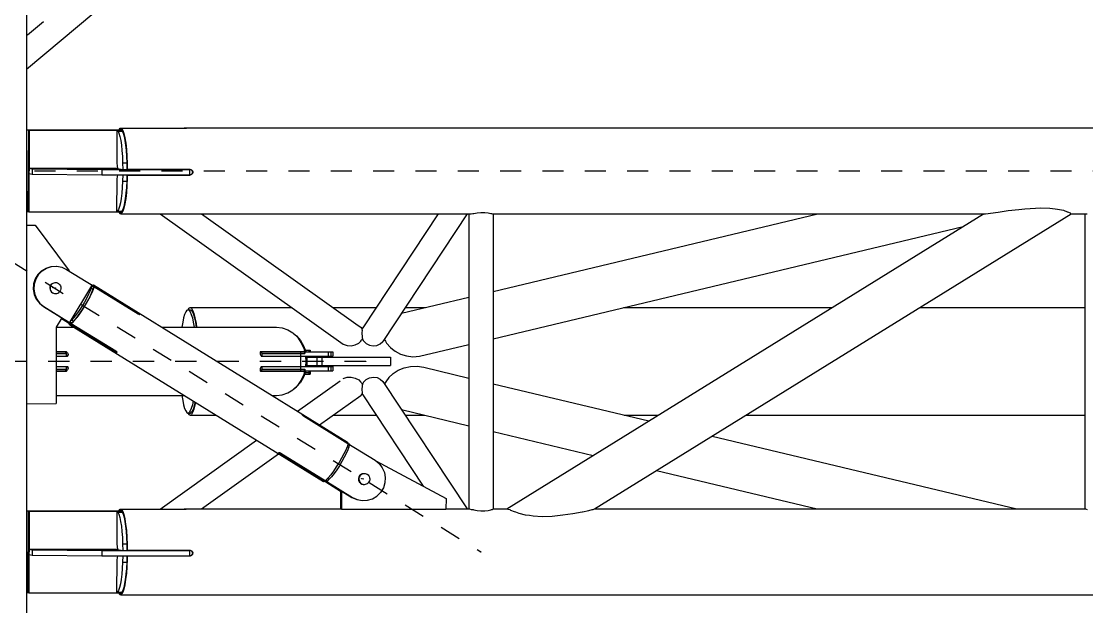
# Model space of a CAD drawing. Header units: millimetres. Extents: x 149919 to 150445, y 136651 to 136866.
# Drawn here: x 150376.85 to 150381.88, y 136741.02 to 136743.78 of the extents above; entities that cross this region are included whole.
import ezdxf

# ---------------------------------------------------------------- set-up
doc = ezdxf.new("R2010")
doc.units = ezdxf.units.MM
doc.header["$LTSCALE"] = 0.25
doc.linetypes.add('CENTER', pattern=[50.8, 31.75, -6.35, 6.35, -6.35])
doc.linetypes.add('XKITLINE00', pattern=[0])

# ---------------------------------------------------------------- blocks, each defined once
blk = doc.blocks.new('çatıı')
at = {"color": 8, "linetype": 'XKITLINE00'}
for p, q in [((23506.2, 10620.27), (23506.2, 8951.04)), ((23506.2, 9318.26), (24271.1, 9958.75)), ((23506.2, 9289.66), (23546.35, 9289.66)), ((23506.2, 9289.6), (23546.66, 9289.6)), ((23507.14, 9289.6), (23506.97, 9251.02)), ((23507.14, 9289.6), (23507.53, 9289.53)), ((23507.14, 9289.6), (23551.01, 9289.6)), ((23507.53, 9289.53), (23507.35, 9250.95)), ((23507.53, 9289.53), (23549.02, 9289.53)), ((23546.35, 9289.66), (23546.66, 9289.6)), ((23548.57, 9289.62), (23548.64, 9289.66)), ((23548.64, 9289.66), (23548.63, 9289.6)), ((23548.64, 9289.66), (23550.61, 9289.66)), ((23549.02, 9289.59), (23548.95, 9273.99)), ((23549.02, 9289.59), (23551, 9289.59)), ((23549.02, 9289.59), (23549.5, 9289.05)), ((23549.5, 9289.05), (23551.47, 9289.05)), ((23549.5, 9289.05), (23549.95, 9288.03)), ((23550.17, 9290.27), (23549.82, 9289.66)), ((23549.95, 9288.03), (23550.38, 9286.56)), ((23550.17, 9290.27), (23550.6, 9290.51)), ((23550.38, 9286.56), (23550.76, 9284.66)), ((23550.6, 9290.51), (23580.24, 9290.51)), ((23550.6, 9290.51), (23550.6, 9289.66)), ((23550.61, 9289.66), (23550.61, 9289.6)), ((23551, 9289.59), (23551.47, 9289.05)), ((23551.02, 9290.4), (23551.01, 9289.57)), ((23551.02, 9290.4), (23580.65, 9290.4)), ((23551.02, 9290.4), (23551.26, 9290.27)), ((23551.26, 9290.27), (23551.79, 9289.35)), ((23551.47, 9289.05), (23551.93, 9288.03)), ((23551.79, 9289.35), (23552.29, 9287.86)), ((23551.93, 9288.03), (23552.35, 9286.56)), ((23552.29, 9287.86), (23552.74, 9285.83)), ((23552.35, 9286.56), (23552.73, 9284.66)), ((23580.24, 9290.51), (23580.59, 9290.51)), ((23580.24, 9290.51), (23580.24, 9290.4)), ((23580.59, 9290.51), (23580.93, 9290.53)), ((23580.59, 9290.51), (23580.59, 9290.4)), ((23580.65, 9290.4), (23580.99, 9290.41)), ((23580.93, 9290.53), (23581.24, 9290.54)), ((23580.99, 9290.41), (23581.29, 9290.42)), ((23581.24, 9290.54), (23581.5, 9290.57)), ((23581.29, 9290.42), (23581.54, 9290.44)), ((23581.5, 9290.57), (23581.54, 9290.57)), ((23581.54, 9290.57), (23581.68, 9290.55)), ((23581.54, 9290.57), (24815.89, 9290.57)), ((23581.54, 9290.44), (23581.71, 9290.46)), ((23581.68, 9290.55), (23581.78, 9290.52)), ((23581.71, 9290.46), (23581.79, 9290.49)), ((23581.78, 9290.52), (23581.79, 9290.49)), ((23550.76, 9284.66), (23551.09, 9282.41)), ((23551.09, 9282.41), (23551.36, 9279.83)), ((23552.73, 9284.66), (23553.06, 9282.41)), ((23552.74, 9285.83), (23553.13, 9283.32)), ((23553.06, 9282.41), (23553.33, 9279.83)), ((23553.13, 9283.32), (23553.44, 9280.42)), ((23551.36, 9279.83), (23551.56, 9277.02)), ((23551.56, 9277.02), (23551.69, 9274.03)), ((23553.33, 9279.83), (23553.54, 9277.02)), ((23553.44, 9280.42), (23553.68, 9277.22)), ((23553.54, 9277.02), (23553.67, 9274.03)), ((23553.68, 9277.22), (23553.82, 9273.8)), ((23507.45, 9271.49), (23507.44, 9268.99)), ((23507.45, 9271.49), (23509, 9271.19)), ((23507.45, 9271.49), (23549.32, 9271.49)), ((23509, 9271.19), (23508.99, 9268.69)), ((23509, 9271.19), (23541.86, 9270.95)), ((23541.86, 9270.95), (23541.85, 9268.45)), ((23541.86, 9270.95), (23551.74, 9270.95)), ((23548.95, 9273.99), (23549.33, 9271.41)), ((23549.33, 9271.41), (23551.75, 9270.95)), ((23551.69, 9274.03), (23553.67, 9274.03)), ((23551.69, 9274.03), (23551.75, 9270.95)), ((23551.75, 9270.95), (23553.72, 9270.95)), ((23553.67, 9274.03), (23553.72, 9270.95)), ((23553.72, 9271.05), (23553.86, 9271.02)), ((23553.72, 9270.95), (23583.35, 9270.95)), ((23553.82, 9273.8), (23553.86, 9271.02)), ((23553.86, 9271.02), (23583.49, 9271.02)), ((23582.97, 9271.02), (23583.35, 9270.95)), ((23583.35, 9270.95), (23583.34, 9268.45)), ((23583.49, 9271.02), (23583.84, 9270.98)), ((23583.69, 9271), (23583.98, 9270.88)), ((23583.84, 9270.98), (23584.16, 9270.84)), ((23507.44, 9268.99), (23508.99, 9268.69)), ((23508.99, 9268.69), (23541.85, 9268.45)), ((23541.85, 9268.45), (23551.73, 9268.45)), ((23548.92, 9266.49), (23548.84, 9250.89)), ((23549.24, 9268.45), (23548.92, 9266.49)), ((23551.74, 9268.45), (23551.65, 9265.39)), ((23551.73, 9268.45), (23551.74, 9268.45)), ((23551.74, 9268.45), (23553.71, 9268.45)), ((23553.71, 9268.45), (23553.63, 9265.39)), ((23553.82, 9266.75), (23553.68, 9263.33)), ((23553.7, 9268.45), (23553.71, 9268.45)), ((23553.71, 9268.45), (23583.34, 9268.45)), ((23553.71, 9268.36), (23583.29, 9268.36)), ((23553.71, 9268.35), (23553.84, 9268.32)), ((23553.84, 9268.32), (23553.82, 9266.75)), ((23553.84, 9268.32), (23583.48, 9268.32)), ((23580.54, 9268.45), (23580.54, 9268.36)), ((23583.29, 9268.36), (23583.64, 9268.4)), ((23583.29, 9268.36), (23583.48, 9268.32)), ((23583.48, 9268.32), (23583.82, 9268.37)), ((23583.64, 9268.4), (23583.96, 9268.54)), ((23583.64, 9268.4), (23583.82, 9268.37)), ((23583.82, 9268.37), (23584.14, 9268.5)), ((23583.96, 9268.54), (23584.24, 9268.75)), ((23583.98, 9270.88), (23584.26, 9270.66)), ((23584.14, 9268.5), (23584.42, 9268.72)), ((23584.16, 9270.84), (23584.44, 9270.63)), ((23584.46, 9269.03), (23584.24, 9268.75)), ((23584.26, 9270.66), (23584.47, 9270.38)), ((23584.64, 9269), (23584.42, 9268.72)), ((23584.44, 9270.63), (23584.66, 9270.34)), ((23584.59, 9269.36), (23584.46, 9269.03)), ((23584.47, 9270.38), (23584.52, 9270.27)), ((23584.52, 9270.27), (23584.6, 9270.05)), ((23584.64, 9269.71), (23584.59, 9269.36)), ((23584.6, 9270.05), (23584.64, 9269.71)), ((23584.78, 9269.32), (23584.64, 9269)), ((23584.66, 9270.34), (23584.69, 9270.27)), ((23584.69, 9270.27), (23584.79, 9270.02)), ((23584.83, 9269.67), (23584.78, 9269.32)), ((23584.79, 9270.02), (23584.83, 9269.67)), ((23551.49, 9262.46), (23551.27, 9259.73)), ((23551.65, 9265.39), (23551.49, 9262.46)), ((23551.65, 9265.39), (23553.63, 9265.39)), ((23553.47, 9262.46), (23553.24, 9259.73)), ((23553.68, 9263.33), (23553.44, 9260.12)), ((23553.63, 9265.39), (23553.47, 9262.46)), ((23550.97, 9257.26), (23550.62, 9255.13)), ((23551.27, 9259.73), (23550.97, 9257.26)), ((23552.95, 9257.26), (23552.6, 9255.13)), ((23553.13, 9257.23), (23552.74, 9254.72)), ((23553.24, 9259.73), (23552.95, 9257.26)), ((23553.44, 9260.12), (23553.13, 9257.23)), ((23506.2, 9251.02), (23506.97, 9251.02)), ((23506.97, 9251.02), (23507.35, 9250.95)), ((23507.35, 9250.95), (23548.84, 9250.95)), ((23548.84, 9250.89), (23549.32, 9251.24)), ((23548.84, 9250.89), (23550.82, 9250.89)), ((23549.79, 9252.09), (23549.32, 9251.24)), ((23549.32, 9251.24), (23551.3, 9251.24)), ((23550.22, 9253.39), (23549.79, 9252.09)), ((23549.82, 9250.89), (23550.17, 9250.28)), ((23550.62, 9255.13), (23550.22, 9253.39)), ((23550.42, 9250.89), (23550.41, 9250.15)), ((23550.82, 9250.89), (23551.3, 9251.24)), ((23550.84, 9250.9), (23550.83, 9250.04)), ((23551.79, 9251.2), (23551.26, 9250.28)), ((23551.76, 9252.09), (23551.3, 9251.24)), ((23552.2, 9253.39), (23551.76, 9252.09)), ((23552.29, 9252.69), (23551.79, 9251.2)), ((23552.6, 9255.13), (23552.2, 9253.39)), ((23552.74, 9254.72), (23552.29, 9252.69)), ((23961.74, 9250.31), (23965.34, 9250.81)), ((23965.34, 9250.81), (23966.24, 9250.9)), ((23966.24, 9250.9), (23970.03, 9251.5)), ((23970.03, 9251.5), (23975.12, 9252.09)), ((23975.12, 9252.09), (23977.84, 9252.3)), ((23977.84, 9252.3), (23980.39, 9252.57)), ((23980.39, 9252.57), (23985.42, 9252.8)), ((23985.42, 9252.8), (23989.77, 9252.65)), ((23989.77, 9252.65), (23992.24, 9252.3)), ((23992.24, 9252.3), (23993.3, 9252.2)), ((23993.3, 9252.2), (23996.15, 9251.66)), ((23996.15, 9251.66), (23997.98, 9250.93)), ((23997.98, 9250.93), (23998, 9250.9)), ((23998, 9250.9), (23999.32, 9250.43)), ((23550.17, 9250.28), (23550.41, 9250.15)), ((23550.41, 9250.15), (23550.83, 9250.15)), ((23550.83, 9250.04), (23551.26, 9250.28)), ((23550.83, 9250.04), (23580.47, 9250.04)), ((23569.39, 9250.04), (23655.91, 9188.41)), ((23580.47, 9250.04), (23580.81, 9250.04)), ((23580.81, 9250.04), (23581.11, 9250.02)), ((23581.11, 9250.02), (23581.35, 9250.01)), ((23581.35, 9250.01), (23581.52, 9249.98)), ((23581.52, 9249.98), (23581.54, 9249.97)), ((23581.54, 9249.97), (23715.9, 9249.97)), ((23588.94, 9249.97), (23663, 9197.22)), ((23700.77, 9249.97), (23665.18, 9196.06)), ((23714.4, 9249.97), (23674.61, 9189.69)), ((23715.28, 9249.97), (23715.28, 9110.61)), ((23715.3, 9249.97), (23715.42, 9249.88)), ((23715.42, 9249.88), (23715.56, 9249.94)), ((23715.56, 9249.94), (23716.37, 9250.03)), ((23715.69, 9249.97), (23715.72, 9249.95)), ((23716.37, 9250.03), (23717.2, 9250.08)), ((23717.2, 9250.08), (23717.63, 9250.2)), ((23717.63, 9250.2), (23719.22, 9250.45)), ((23719.22, 9250.45), (23720.98, 9250.58)), ((23720.98, 9250.58), (23722.74, 9250.58)), ((23722.74, 9250.58), (23724.33, 9250.45)), ((23724.33, 9250.45), (23725.59, 9250.2)), ((23725.59, 9250.2), (23725.87, 9250.08)), ((23725.87, 9250.08), (23726.4, 9250.03)), ((23726.4, 9250.03), (23726.68, 9249.93)), ((23726.56, 9249.97), (23959.11, 9249.97)), ((23726.68, 9213.33), (23880.12, 9249.97)), ((23726.68, 9249.93), (23726.68, 9110.56)), ((23733.17, 9110.65), (23958.32, 9249.92)), ((23774.63, 9110.63), (23999.78, 9249.9)), ((23958.32, 9249.92), (23958.44, 9249.97)), ((23958.32, 9249.92), (23958.37, 9249.88)), ((23958.37, 9249.88), (23959.36, 9250.01)), ((23959.36, 9250.01), (23960.61, 9250.08)), ((23960.61, 9250.08), (23961.74, 9250.31)), ((23999.32, 9250.43), (23999.51, 9250.08)), ((23999.51, 9250.08), (23999.86, 9250.04)), ((23999.86, 9250.04), (23999.78, 9249.9)), ((23999.82, 9249.97), (24006.9, 9249.97)), ((24006.27, 9249.97), (24006.27, 9110.62)), ((24006.29, 9249.97), (24006.41, 9249.89)), ((24006.41, 9249.89), (24006.55, 9249.93)), ((24006.55, 9249.93), (24007.36, 9250.03)), ((24006.68, 9249.97), (24006.71, 9249.95)), ((23506.2, 9244.69), (23509.91, 9244.7)), ((23506.2, 9244.59), (23510.38, 9244.61)), ((23509.91, 9244.7), (23510.38, 9244.61)), ((23510.38, 9244.61), (23526.37, 9222.98)), ((23726.68, 9190.95), (23948.72, 9243.98)), ((23511.68, 9221.33), (23510.4, 9219.22)), ((23511.92, 9221.29), (23510.63, 9219.17)), ((23511.68, 9221.33), (23513.43, 9223.08)), ((23511.92, 9221.29), (23513.67, 9223.04)), ((23513.43, 9223.08), (23515.54, 9224.36)), ((23513.67, 9223.04), (23515.78, 9224.31)), ((23515.54, 9224.36), (23517.89, 9225.09)), ((23515.78, 9224.31), (23518.12, 9225.04)), ((23517.89, 9225.09), (23520.34, 9225.23)), ((23518.12, 9225.04), (23520.57, 9225.19)), ((23520.57, 9225.19), (23522.98, 9224.73)), ((23522.98, 9224.73), (23525.21, 9223.7)), ((23525.21, 9223.7), (23538.08, 9215.74)), ((23509.65, 9216.85), (23509.48, 9214.37)), ((23510.4, 9219.22), (23509.65, 9216.85)), ((23509.88, 9216.8), (23509.71, 9214.33)), ((23510.63, 9219.17), (23509.88, 9216.8)), ((23517.47, 9215.8), (23517.34, 9215.31)), ((23517.59, 9215.78), (23517.46, 9215.29)), ((23517.69, 9216.26), (23517.47, 9215.8)), ((23517.81, 9216.24), (23517.59, 9215.78)), ((23517.99, 9216.67), (23517.69, 9216.26)), ((23517.69, 9216.26), (23517.81, 9216.24)), ((23518.12, 9216.65), (23517.81, 9216.24)), ((23517.99, 9216.67), (23518.37, 9217.01)), ((23518.12, 9216.65), (23518.49, 9216.99)), ((23518.37, 9217.01), (23518.8, 9217.27)), ((23518.49, 9216.99), (23518.93, 9217.24)), ((23518.8, 9217.27), (23519.28, 9217.44)), ((23518.93, 9217.24), (23519.4, 9217.41)), ((23519.28, 9217.44), (23519.78, 9217.51)), ((23519.4, 9217.41), (23519.9, 9217.48)), ((23519.78, 9217.51), (23520.28, 9217.48)), ((23519.9, 9217.48), (23520.41, 9217.46)), ((23520.28, 9217.48), (23520.41, 9217.46)), ((23520.41, 9217.46), (23520.89, 9217.33)), ((23520.89, 9217.33), (23521.35, 9217.11)), ((23521.35, 9217.11), (23521.75, 9216.8)), ((23521.75, 9216.8), (23522.08, 9216.42)), ((23522.08, 9216.42), (23522.33, 9215.98)), ((23522.33, 9215.98), (23522.5, 9215.5)), ((23537.05, 9215.93), (23526.78, 9199.01)), ((23536.73, 9216.58), (23536.82, 9216.58)), ((23536.82, 9216.58), (23536.95, 9216.52)), ((23537.05, 9215.93), (23536.84, 9214.98)), ((23536.95, 9216.52), (23537.79, 9216)), ((23536.95, 9216.52), (23537.01, 9216.4)), ((23537.05, 9215.93), (23537.89, 9215.41)), ((23537.46, 9216.28), (23537.43, 9216.22)), ((23537.46, 9216.28), (23537.87, 9216.4)), ((23537.79, 9216), (23537.85, 9215.88)), ((23537.87, 9216.4), (23538.05, 9216.16)), ((23537.87, 9216.4), (23657.87, 9142.17)), ((23538.05, 9216.16), (23537.87, 9215.87)), ((23538.08, 9215.74), (23537.88, 9215.42)), ((23538.08, 9215.71), (23537.89, 9215.41)), ((23538.05, 9216.16), (23559.08, 9203.16)), ((23538.08, 9215.71), (23538.05, 9215.33)), ((23538.06, 9215.71), (23538.07, 9215.7)), ((23538.08, 9215.71), (23559.1, 9202.71)), ((23509.48, 9214.37), (23509.9, 9211.93)), ((23509.71, 9214.33), (23510.14, 9211.88)), ((23509.9, 9211.93), (23510.89, 9209.66)), ((23510.14, 9211.88), (23511.12, 9209.62)), ((23517.34, 9215.31), (23517.31, 9214.8)), ((23517.31, 9214.8), (23517.38, 9214.3)), ((23517.38, 9214.3), (23517.54, 9213.82)), ((23517.46, 9215.29), (23517.43, 9214.78)), ((23517.43, 9214.78), (23517.5, 9214.27)), ((23517.5, 9214.27), (23517.66, 9213.79)), ((23517.54, 9213.82), (23517.79, 9213.38)), ((23517.66, 9213.79), (23517.92, 9213.35)), ((23517.79, 9213.38), (23518.13, 9213)), ((23517.92, 9213.35), (23518.25, 9212.97)), ((23518.13, 9213), (23518.53, 9212.69)), ((23518.25, 9212.97), (23518.65, 9212.67)), ((23518.53, 9212.69), (23518.65, 9212.67)), ((23518.53, 9212.69), (23518.98, 9212.47)), ((23518.65, 9212.67), (23519.1, 9212.45)), ((23518.98, 9212.47), (23519.47, 9212.34)), ((23519.1, 9212.45), (23519.59, 9212.32)), ((23519.47, 9212.34), (23519.59, 9212.32)), ((23519.59, 9212.32), (23520.09, 9212.29)), ((23520.09, 9212.29), (23520.59, 9212.36)), ((23520.59, 9212.36), (23521.07, 9212.53)), ((23521.07, 9212.53), (23521.5, 9212.79)), ((23521.5, 9212.79), (23521.88, 9213.13)), ((23522.19, 9213.53), (23521.88, 9213.13)), ((23522.41, 9213.99), (23522.19, 9213.53)), ((23522.53, 9214.49), (23522.41, 9213.99)), ((23522.5, 9215.5), (23522.56, 9215)), ((23522.56, 9215), (23522.53, 9214.49)), ((23535.64, 9212.06), (23534.7, 9210.23)), ((23536.2, 9210.82), (23535.12, 9208.82)), ((23536.48, 9211.54), (23535.54, 9209.71)), ((23536.36, 9213.67), (23535.64, 9212.06)), ((23537.07, 9212.63), (23536.2, 9210.82)), ((23536.84, 9214.98), (23536.36, 9213.67)), ((23537.2, 9213.15), (23536.48, 9211.54)), ((23536.84, 9214.98), (23537.68, 9214.46)), ((23537.7, 9214.16), (23537.07, 9212.63)), ((23537.68, 9214.46), (23537.2, 9213.15)), ((23537.89, 9215.41), (23537.68, 9214.46)), ((23538.05, 9215.33), (23537.7, 9214.16)), ((23683.39, 9202.99), (23715.28, 9210.61)), ((23510.89, 9209.66), (23512.39, 9207.7)), ((23511.12, 9209.62), (23512.62, 9207.66)), ((23512.39, 9207.7), (23512.62, 9207.66)), ((23512.39, 9207.7), (23514.3, 9206.16)), ((23512.62, 9207.66), (23514.54, 9206.12)), ((23514.3, 9206.16), (23514.54, 9206.12)), ((23514.3, 9206.16), (23548.2, 9185.2)), ((23514.54, 9206.12), (23527.41, 9198.16)), ((23532.38, 9206.27), (23531.12, 9204.33)), ((23533.22, 9205.74), (23531.96, 9203.81)), ((23533.6, 9208.26), (23532.38, 9206.27)), ((23533.9, 9206.73), (23532.6, 9204.66)), ((23534.44, 9207.74), (23533.22, 9205.74)), ((23534.7, 9210.23), (23533.6, 9208.26)), ((23535.12, 9208.82), (23533.9, 9206.73)), ((23535.54, 9209.71), (23534.44, 9207.74)), ((23582.93, 9205.36), (23583.55, 9205.67)), ((23583.55, 9205.67), (23631.67, 9205.67)), ((23583.55, 9205.67), (23584.17, 9205.36)), ((23651.08, 9205.67), (23671.53, 9205.67)), ((23685.16, 9205.67), (23694.64, 9205.67)), ((23788.33, 9205.67), (23886.79, 9205.67)), ((23928.28, 9205.67), (24006.27, 9205.67)), ((23522.9, 9200.85), (23520.25, 9196.48)), ((23522.74, 9200.58), (23525.67, 9198.76)), ((23522.79, 9200.65), (23525.71, 9198.84)), ((23528.69, 9201.03), (23527.64, 9199.83)), ((23529.53, 9200.51), (23528.48, 9199.31)), ((23529.87, 9202.56), (23528.69, 9201.03)), ((23529.99, 9200.97), (23528.83, 9199.55)), ((23530.71, 9202.04), (23529.53, 9200.51)), ((23531.12, 9204.33), (23529.87, 9202.56)), ((23531.27, 9202.71), (23529.99, 9200.97)), ((23531.96, 9203.81), (23530.71, 9202.04)), ((23532.6, 9204.66), (23531.27, 9202.71)), ((23559.08, 9203.16), (23558.89, 9202.84)), ((23559.08, 9203.16), (23559.3, 9203.02)), ((23559.1, 9202.71), (23559.32, 9202.58)), ((23559.3, 9203.02), (23559.11, 9202.7)), ((23559.3, 9203.02), (23559.51, 9202.88)), ((23559.32, 9202.58), (23559.53, 9202.5)), ((23559.51, 9202.88), (23559.69, 9202.76)), ((23559.53, 9202.5), (23559.69, 9202.46)), ((23559.69, 9202.76), (23559.79, 9202.68)), ((23559.69, 9202.46), (23559.8, 9202.48)), ((23559.79, 9202.68), (23559.81, 9202.65)), ((23559.84, 9202.54), (23559.8, 9202.48)), ((23559.81, 9202.65), (23559.84, 9202.54)), ((23580.51, 9200.8), (23580.08, 9198.72)), ((23580.99, 9202.47), (23580.51, 9200.8)), ((23581.49, 9203.69), (23580.99, 9202.47)), ((23582.02, 9204.43), (23581.49, 9203.69)), ((23582.02, 9204.43), (23582.56, 9204.67)), ((23582.93, 9205.36), (23582.45, 9204.63)), ((23582.56, 9204.67), (23583.1, 9204.43)), ((23582.56, 9204.67), (23583.55, 9204.67)), ((23583.1, 9204.43), (23583.63, 9203.69)), ((23583.55, 9204.67), (23584.09, 9204.43)), ((23583.63, 9203.69), (23584.14, 9202.47)), ((23584.09, 9204.43), (23584.62, 9203.69)), ((23584.14, 9202.47), (23584.62, 9200.8)), ((23584.17, 9205.36), (23584.77, 9204.43)), ((23584.62, 9203.69), (23585.13, 9202.47)), ((23584.62, 9200.8), (23585.05, 9198.72)), ((23584.77, 9204.43), (23585.34, 9202.91)), ((23585.13, 9202.47), (23585.6, 9200.8)), ((23585.34, 9202.91), (23585.87, 9200.82)), ((23585.6, 9200.8), (23586.04, 9198.72)), ((23585.87, 9200.82), (23586.35, 9198.24)), ((23520.25, 9196.48), (23520.25, 9160.31)), ((23520.25, 9196.42), (23528.6, 9196.42)), ((23525.84, 9199.03), (23525.68, 9198.78)), ((23525.68, 9198.78), (23525.76, 9198.64)), ((23525.76, 9198.64), (23526.6, 9198.12)), ((23525.76, 9198.64), (23525.89, 9198.57)), ((23525.89, 9198.57), (23526.06, 9198.58)), ((23526.06, 9198.58), (23526.27, 9198.66)), ((23526.06, 9198.58), (23526.9, 9198.06)), ((23526.31, 9198.73), (23526.27, 9198.66)), ((23526.27, 9198.66), (23527.12, 9198.14)), ((23526.48, 9198.19), (23526.34, 9197.95)), ((23526.34, 9197.95), (23526.52, 9197.71)), ((23526.52, 9197.71), (23526.93, 9197.84)), ((23526.52, 9197.71), (23646.53, 9123.48)), ((23526.6, 9198.12), (23526.73, 9198.05)), ((23526.73, 9198.05), (23526.9, 9198.06)), ((23526.78, 9199.01), (23527.64, 9199.83)), ((23526.78, 9199.01), (23527.62, 9198.49)), ((23526.9, 9198.06), (23527.12, 9198.14)), ((23527.16, 9198.21), (23526.93, 9197.84)), ((23526.93, 9197.84), (23547.95, 9184.83)), ((23527.16, 9198.21), (23527.12, 9198.14)), ((23527.3, 9198.18), (23548.32, 9185.18)), ((23527.3, 9198.18), (23527.41, 9198.16)), ((23527.61, 9198.49), (23527.41, 9198.16)), ((23527.62, 9198.49), (23527.44, 9198.18)), ((23527.44, 9198.18), (23527.83, 9198.49)), ((23527.44, 9198.18), (23548.46, 9185.18)), ((23527.62, 9198.49), (23528.48, 9199.31)), ((23527.64, 9199.83), (23528.48, 9199.31)), ((23528.83, 9199.55), (23527.83, 9198.49)), ((23570.16, 9196.42), (23624.37, 9196.42)), ((23580.08, 9198.72), (23579.72, 9196.42)), ((23585.05, 9198.72), (23585.41, 9196.42)), ((23586.04, 9198.72), (23586.39, 9196.42)), ((23586.35, 9198.24), (23586.59, 9196.42)), ((23624.37, 9196.42), (23627.09, 9196.11)), ((23627.09, 9196.11), (23629.7, 9195.2)), ((23662.91, 9197.25), (23663, 9197.22)), ((23663, 9197.22), (23663.67, 9196.72)), ((23663.67, 9196.72), (23664.34, 9196.23)), ((23664.34, 9196.23), (23664.86, 9195.44)), ((23664.92, 9195.56), (23664.76, 9195.13)), ((23665.18, 9196.06), (23664.92, 9195.56)), ((23629.7, 9195.2), (23632.11, 9193.7)), ((23631.51, 9194.07), (23631.65, 9194)), ((23631.65, 9194), (23631.78, 9193.91)), ((23632.11, 9193.7), (23634.22, 9191.69)), ((23632.38, 9193.44), (23633.83, 9192.33)), ((23633.83, 9192.33), (23635.69, 9190.19)), ((23634.22, 9191.69), (23635.95, 9189.25)), ((23664.96, 9191.11), (23664.48, 9190.22)), ((23664.78, 9195.02), (23664.71, 9193.77)), ((23664.71, 9193.77), (23664.75, 9193.56)), ((23664.75, 9193.56), (23664.84, 9191.83)), ((23664.76, 9195.13), (23664.78, 9195.02)), ((23664.84, 9191.83), (23664.91, 9191.53)), ((23664.91, 9191.53), (23664.98, 9190.9)), ((23664.98, 9190.9), (23665.49, 9190.02)), ((23675.27, 9190.69), (23675.84, 9189.89)), ((23635.69, 9190.19), (23637.15, 9187.67)), ((23635.95, 9189.25), (23637.24, 9186.46)), ((23636.67, 9187.67), (23637.15, 9187.67)), ((23637.15, 9187.67), (23638.16, 9184.87)), ((23637.24, 9186.46), (23637.65, 9184.87)), ((23637.91, 9185.57), (23640.14, 9185.57)), ((23639.61, 9185.57), (23639.61, 9184.77)), ((23640.14, 9185.57), (23640.22, 9185.57)), ((23640.22, 9185.57), (23640.22, 9184.77)), ((23655.91, 9188.41), (23657.72, 9187.76)), ((23657.72, 9187.76), (23659.67, 9187.63)), ((23659.67, 9187.63), (23661.56, 9188.04)), ((23661.56, 9188.04), (23663.22, 9188.93)), ((23664.14, 9189.89), (23663.22, 9188.93)), ((23664.14, 9189.89), (23664.48, 9190.22)), ((23665.49, 9190.02), (23665.63, 9189.89)), ((23665.63, 9189.89), (23666.75, 9188.78)), ((23666.75, 9188.78), (23668.33, 9187.95)), ((23668.33, 9187.95), (23670.07, 9187.62)), ((23670.07, 9187.62), (23671.81, 9187.82)), ((23671.81, 9187.82), (23673.38, 9188.54)), ((23673.38, 9188.54), (23674.61, 9189.69)), ((23675.84, 9189.89), (23676.38, 9188.86)), ((23676.38, 9188.86), (23678.18, 9186.83)), ((23678.18, 9186.83), (23679.2, 9186.08)), ((23679.2, 9186.08), (23680.36, 9185.08)), ((23691.94, 9182.66), (23715.28, 9188.23)), ((23520.25, 9184.87), (23525.03, 9184.87)), ((23520.25, 9184.77), (23524.54, 9184.77)), ((23520.25, 9183.97), (23524.94, 9183.97)), ((23520.25, 9182.77), (23524.94, 9182.77)), ((23520.25, 9182.67), (23525.47, 9182.67)), ((23524.28, 9184.87), (23524.45, 9184.83)), ((23524.45, 9184.83), (23525.2, 9184.83)), ((23524.45, 9184.83), (23524.53, 9184.77)), ((23524.54, 9184.77), (23524.94, 9183.97)), ((23524.55, 9184.76), (23524.63, 9184.7)), ((23524.63, 9184.7), (23524.81, 9184.5)), ((23524.75, 9182.67), (23524.9, 9182.72)), ((23524.81, 9184.5), (23524.96, 9184.23)), ((23524.9, 9182.72), (23525.04, 9182.85)), ((23524.9, 9182.72), (23525.62, 9182.72)), ((23524.94, 9183.97), (23524.94, 9182.77)), ((23524.96, 9184.23), (23525.09, 9183.93)), ((23525.03, 9184.87), (23525.2, 9184.83)), ((23525.14, 9183.05), (23525.04, 9182.85)), ((23525.09, 9183.93), (23525.17, 9183.62)), ((23525.2, 9183.26), (23525.14, 9183.05)), ((23525.17, 9183.62), (23525.2, 9183.32)), ((23525.2, 9184.83), (23525.38, 9184.7)), ((23525.2, 9183.32), (23525.2, 9183.26)), ((23525.38, 9184.7), (23525.55, 9184.5)), ((23525.47, 9182.67), (23525.62, 9182.72)), ((23525.55, 9184.5), (23525.71, 9184.23)), ((23525.62, 9182.72), (23525.76, 9182.85)), ((23525.71, 9184.23), (23525.83, 9183.93)), ((23525.86, 9183.05), (23525.76, 9182.85)), ((23525.83, 9183.93), (23525.92, 9183.62)), ((23525.93, 9183.32), (23525.86, 9183.05)), ((23525.92, 9183.62), (23525.94, 9183.43)), ((23525.94, 9183.43), (23525.93, 9183.32)), ((23548.18, 9185.21), (23547.95, 9184.83)), ((23547.95, 9184.83), (23548.18, 9184.7)), ((23548.44, 9185.12), (23548.18, 9184.7)), ((23548.18, 9184.7), (23548.41, 9184.58)), ((23548.2, 9185.2), (23548.32, 9185.18)), ((23548.38, 9185.23), (23548.32, 9185.18)), ((23548.33, 9185.19), (23548.44, 9185.12)), ((23548.41, 9184.58), (23548.61, 9184.5)), ((23548.44, 9185.12), (23548.67, 9185.01)), ((23548.46, 9185.18), (23548.67, 9185.03)), ((23548.61, 9184.5), (23548.73, 9184.46)), ((23548.67, 9185.03), (23548.83, 9184.88)), ((23548.67, 9185.01), (23548.71, 9184.99)), ((23548.73, 9184.46), (23548.77, 9184.46)), ((23548.77, 9184.46), (23548.89, 9184.51)), ((23548.83, 9184.88), (23548.92, 9184.73)), ((23548.94, 9184.6), (23548.89, 9184.51)), ((23548.92, 9184.73), (23548.94, 9184.6)), ((23616.63, 9184.5), (23616.62, 9184.23)), ((23616.62, 9184.23), (23616.65, 9183.93)), ((23616.7, 9184.7), (23616.63, 9184.5)), ((23616.65, 9183.93), (23616.73, 9183.62)), ((23616.82, 9184.83), (23616.7, 9184.7)), ((23616.73, 9183.62), (23616.81, 9183.43)), ((23616.77, 9184.77), (23650.92, 9184.77)), ((23616.81, 9183.43), (23616.84, 9183.32)), ((23616.82, 9184.83), (23616.97, 9184.87)), ((23616.84, 9183.32), (23616.95, 9183.05)), ((23616.95, 9183.05), (23617.09, 9182.85)), ((23616.97, 9184.87), (23637.65, 9184.87)), ((23617.09, 9182.85), (23617.24, 9182.72)), ((23617.12, 9184.77), (23617.52, 9183.97)), ((23617.18, 9182.77), (23648.83, 9182.77)), ((23617.24, 9182.72), (23617.41, 9182.67)), ((23617.41, 9182.67), (23638.09, 9182.67)), ((23617.52, 9183.97), (23637.79, 9183.97)), ((23617.52, 9183.97), (23617.52, 9182.77)), ((23631.07, 9184.87), (23631.07, 9184.77)), ((23631.68, 9182.77), (23631.68, 9182.67)), ((23633.31, 9184.87), (23633.31, 9184.77)), ((23637.39, 9184.77), (23637.79, 9183.97)), ((23637.65, 9184.87), (23638.16, 9184.87)), ((23637.79, 9184.77), (23637.79, 9183.97)), ((23638.09, 9182.67), (23638.3, 9180.27)), ((23638.09, 9182.67), (23638.6, 9182.67)), ((23638.19, 9181.48), (23638.72, 9181.48)), ((23638.6, 9182.67), (23638.72, 9181.48)), ((23638.64, 9182.27), (23640.66, 9182.27)), ((23638.72, 9181.48), (23638.76, 9180.27)), ((23639.61, 9182.77), (23639.61, 9182.27)), ((23640.66, 9182.27), (23678.2, 9182.27)), ((23643.36, 9182.27), (23643.36, 9178.27)), ((23645.77, 9182.27), (23645.77, 9178.27)), ((23648.83, 9184.77), (23648.83, 9182.77)), ((23648.83, 9182.77), (23650.92, 9182.77)), ((23650.09, 9184.77), (23650.09, 9182.77)), ((23650.92, 9184.77), (23650.92, 9182.77)), ((23678.2, 9182.27), (23678.2, 9178.27)), ((23680.36, 9185.08), (23682.88, 9183.71)), ((23682.88, 9183.71), (23685.75, 9182.83)), ((23685.75, 9182.83), (23688.82, 9182.47)), ((23688.82, 9182.47), (23691.94, 9182.66)), ((23520.25, 9177.87), (23525.47, 9177.87)), ((23520.25, 9177.77), (23524.94, 9177.77)), ((23520.25, 9176.58), (23524.94, 9176.58)), ((23520.25, 9175.77), (23524.54, 9175.77)), ((23520.25, 9175.67), (23525.03, 9175.67)), ((23524.28, 9175.67), (23524.45, 9175.72)), ((23524.45, 9175.72), (23524.53, 9175.77)), ((23524.45, 9175.72), (23525.2, 9175.72)), ((23524.94, 9176.58), (23524.54, 9175.77)), ((23524.55, 9175.79), (23524.63, 9175.85)), ((23524.81, 9176.05), (23524.63, 9175.85)), ((23524.75, 9177.87), (23524.9, 9177.83)), ((23524.96, 9176.32), (23524.81, 9176.05)), ((23524.9, 9177.83), (23525.62, 9177.83)), ((23524.9, 9177.83), (23525.04, 9177.7)), ((23524.94, 9177.77), (23524.94, 9176.58)), ((23525.09, 9176.62), (23524.96, 9176.32)), ((23525.03, 9175.67), (23525.2, 9175.72)), ((23525.04, 9177.7), (23525.14, 9177.5)), ((23525.17, 9176.93), (23525.09, 9176.62)), ((23525.14, 9177.5), (23525.2, 9177.29)), ((23525.2, 9177.23), (23525.17, 9176.93)), ((23525.2, 9177.29), (23525.2, 9177.23)), ((23525.2, 9175.72), (23525.38, 9175.85)), ((23525.55, 9176.05), (23525.38, 9175.85)), ((23525.47, 9177.87), (23525.62, 9177.83)), ((23525.71, 9176.32), (23525.55, 9176.05)), ((23525.62, 9177.83), (23525.76, 9177.7)), ((23525.83, 9176.62), (23525.71, 9176.32)), ((23525.76, 9177.7), (23525.86, 9177.5)), ((23525.92, 9176.93), (23525.83, 9176.62)), ((23525.86, 9177.5), (23525.93, 9177.23)), ((23525.94, 9177.12), (23525.92, 9176.93)), ((23525.93, 9177.23), (23525.94, 9177.12)), ((23616.65, 9176.62), (23616.62, 9176.32)), ((23616.62, 9176.32), (23616.63, 9176.05)), ((23616.63, 9176.05), (23616.7, 9175.85)), ((23616.73, 9176.93), (23616.65, 9176.62)), ((23616.7, 9175.85), (23616.82, 9175.72)), ((23616.81, 9177.12), (23616.73, 9176.93)), ((23616.77, 9175.77), (23637.39, 9175.77)), ((23616.84, 9177.23), (23616.81, 9177.12)), ((23616.82, 9175.72), (23616.97, 9175.67)), ((23616.95, 9177.5), (23616.84, 9177.23)), ((23617.09, 9177.7), (23616.95, 9177.5)), ((23616.97, 9175.67), (23637.65, 9175.67)), ((23617.09, 9177.7), (23617.24, 9177.83)), ((23617.52, 9176.58), (23617.12, 9175.77)), ((23617.18, 9177.77), (23650.92, 9177.77)), ((23617.24, 9177.83), (23617.41, 9177.87)), ((23617.41, 9177.87), (23638.09, 9177.87)), ((23617.52, 9177.77), (23617.52, 9176.58)), ((23617.52, 9176.58), (23637.79, 9176.58)), ((23631.07, 9175.77), (23631.07, 9175.67)), ((23631.68, 9177.87), (23631.68, 9177.77)), ((23633.31, 9175.77), (23633.31, 9175.67)), ((23638.16, 9175.67), (23637.15, 9172.88)), ((23637.65, 9175.67), (23637.24, 9174.09)), ((23637.79, 9176.58), (23637.39, 9175.77)), ((23637.39, 9175.77), (23650.09, 9175.77)), ((23637.65, 9175.67), (23638.16, 9175.67)), ((23637.79, 9176.58), (23637.79, 9175.77)), ((23638.3, 9180.27), (23638.09, 9177.87)), ((23638.09, 9177.87), (23638.6, 9177.87)), ((23638.19, 9179.07), (23638.72, 9179.07)), ((23638.72, 9179.07), (23638.6, 9177.87)), ((23638.64, 9178.27), (23678.2, 9178.27)), ((23638.76, 9180.27), (23638.72, 9179.07)), ((23639.61, 9178.27), (23639.61, 9177.77)), ((23639.61, 9175.77), (23639.61, 9174.97)), ((23640.22, 9175.77), (23640.22, 9174.97)), ((23648.83, 9177.77), (23648.83, 9175.77)), ((23650.09, 9177.77), (23650.09, 9175.77)), ((23650.09, 9175.77), (23650.92, 9175.77)), ((23650.92, 9177.77), (23650.92, 9175.77)), ((23679.57, 9174.58), (23681.91, 9176.15)), ((23681.91, 9176.15), (23684.65, 9177.27)), ((23684.65, 9177.27), (23687.67, 9177.89)), ((23687.67, 9177.89), (23690.81, 9177.96)), ((23690.81, 9177.96), (23693.91, 9177.49)), ((23693.91, 9177.49), (23715.28, 9172.39)), ((23635.69, 9170.36), (23633.83, 9168.22)), ((23635.95, 9171.3), (23634.22, 9168.86)), ((23634.31, 9156.75), (23654.39, 9171.04)), ((23637.15, 9172.88), (23635.69, 9170.36)), ((23637.24, 9174.09), (23635.95, 9171.3)), ((23636.67, 9172.88), (23637.15, 9172.88)), ((23637.62, 9174.17), (23640.14, 9174.17)), ((23637.91, 9174.97), (23640.14, 9174.97)), ((23637.91, 9174.97), (23640.14, 9174.97)), ((23639.61, 9174.97), (23639.61, 9174.17)), ((23640.14, 9174.97), (23640.22, 9174.97)), ((23640.14, 9174.97), (23640.22, 9174.97)), ((23640.14, 9174.17), (23640.22, 9174.17)), ((23640.22, 9174.97), (23640.22, 9174.17)), ((23655.91, 9172.12), (23657.74, 9172.73)), ((23657.74, 9172.73), (23659.7, 9172.83)), ((23659.7, 9172.83), (23661.58, 9172.39)), ((23661.58, 9172.39), (23663.22, 9171.47)), ((23663.22, 9171.47), (23664.04, 9170.57)), ((23664.04, 9170.57), (23664.46, 9170.16)), ((23665.54, 9170.45), (23664.97, 9169.46)), ((23665.54, 9170.45), (23665.67, 9170.57)), ((23665.67, 9170.57), (23666.8, 9171.69)), ((23666.8, 9171.69), (23668.39, 9172.52)), ((23668.39, 9172.52), (23670.13, 9172.85)), ((23670.13, 9172.85), (23671.87, 9172.65)), ((23671.87, 9172.65), (23673.43, 9171.93)), ((23673.43, 9171.93), (23674.66, 9170.77)), ((23674.66, 9170.77), (23714.4, 9110.57)), ((23675.97, 9170.56), (23675.43, 9169.61)), ((23677.5, 9172.7), (23675.97, 9170.56)), ((23677.5, 9172.7), (23679.38, 9174.38)), ((23679.57, 9174.58), (23679.38, 9174.38)), ((23627.09, 9164.44), (23629.7, 9165.35)), ((23629.7, 9165.35), (23632.11, 9166.85)), ((23631.51, 9166.48), (23631.65, 9166.54)), ((23631.65, 9166.54), (23631.78, 9166.64)), ((23632.11, 9166.85), (23634.22, 9168.86)), ((23632.38, 9167.1), (23633.83, 9168.22)), ((23664.46, 9170.16), (23664.94, 9169.22)), ((23664.75, 9166.98), (23664.72, 9166.78)), ((23664.72, 9166.78), (23664.78, 9165.52)), ((23664.85, 9168.72), (23664.75, 9166.98)), ((23664.78, 9165.52), (23664.77, 9165.42)), ((23664.77, 9165.42), (23664.9, 9165.05)), ((23664.92, 9169.02), (23664.85, 9168.72)), ((23664.97, 9169.46), (23664.92, 9169.02)), ((23726.68, 9169.67), (23800.2, 9152.11)), ((23506.2, 9160.24), (23520.25, 9160.31)), ((23520.25, 9164.12), (23580.82, 9164.12)), ((23579.72, 9164.12), (23580.08, 9161.83)), ((23580.08, 9161.83), (23580.51, 9159.75)), ((23584.99, 9161.54), (23584.62, 9159.75)), ((23585.86, 9161), (23585.6, 9159.75)), ((23586.08, 9160.87), (23585.87, 9159.73)), ((23622.38, 9164.12), (23624.37, 9164.12)), ((23624.37, 9164.12), (23627.09, 9164.44)), ((23644.71, 9150.31), (23664.17, 9164.18)), ((23664.85, 9165.15), (23664.17, 9164.18)), ((23664.9, 9165.05), (23665.22, 9164.42)), ((23665.22, 9164.42), (23693.69, 9121.29)), ((23580.51, 9159.75), (23580.99, 9158.08)), ((23580.99, 9158.08), (23581.49, 9156.86)), ((23581.49, 9156.86), (23582.02, 9156.12)), ((23582.02, 9156.12), (23582.56, 9155.87)), ((23582.45, 9155.92), (23582.93, 9155.19)), ((23582.56, 9155.87), (23583.1, 9156.12)), ((23582.56, 9155.87), (23583.55, 9155.87)), ((23582.93, 9155.19), (23583.55, 9154.87)), ((23583.63, 9156.86), (23583.1, 9156.12)), ((23583.55, 9155.87), (23584.09, 9156.12)), ((23583.55, 9154.87), (23584.17, 9155.19)), ((23584.14, 9158.08), (23583.63, 9156.86)), ((23584.62, 9156.86), (23584.09, 9156.12)), ((23584.62, 9159.75), (23584.14, 9158.08)), ((23584.77, 9156.12), (23584.17, 9155.19)), ((23585.13, 9158.08), (23584.62, 9156.86)), ((23585.34, 9157.64), (23584.77, 9156.12)), ((23585.6, 9159.75), (23585.13, 9158.08)), ((23585.87, 9159.73), (23585.34, 9157.64)), ((23636.41, 9155.27), (23636.36, 9155.21)), ((23636.36, 9155.21), (23636.39, 9155.1)), ((23636.41, 9155.27), (23636.43, 9155.27)), ((23636.43, 9155.27), (23636.49, 9155.25)), ((23636.49, 9155.25), (23636.63, 9155.17)), ((23636.63, 9155.17), (23636.82, 9155.07)), ((23683.44, 9157.48), (23715.28, 9149.87)), ((23583.55, 9154.87), (23595.77, 9154.87)), ((23636.39, 9155.1), (23636.49, 9154.96)), ((23636.49, 9154.96), (23636.64, 9154.8)), ((23636.64, 9154.8), (23636.84, 9154.64)), ((23636.82, 9155.07), (23636.65, 9154.79)), ((23636.82, 9155.07), (23637.03, 9154.93)), ((23636.84, 9154.64), (23637.06, 9154.48)), ((23637.03, 9154.93), (23636.85, 9154.63)), ((23637.03, 9154.93), (23658.06, 9141.93)), ((23637.06, 9154.48), (23658.08, 9141.48)), ((23651.11, 9154.87), (23671.53, 9154.87)), ((23685.16, 9154.87), (23694.34, 9154.87)), ((23788.62, 9154.87), (23804.67, 9154.87)), ((23846.16, 9154.87), (24006.27, 9154.87)), ((23726.68, 9147.15), (23773.94, 9135.86)), ((23569.39, 9110.51), (23614.99, 9142.99)), ((23658.05, 9141.1), (23657.7, 9139.93)), ((23657.78, 9140.18), (23658.53, 9139.71)), ((23657.87, 9142.17), (23658.06, 9141.93)), ((23658.06, 9141.93), (23657.87, 9141.62)), ((23657.87, 9141.62), (23657.87, 9141.61)), ((23657.87, 9141.62), (23658.04, 9141.52)), ((23657.91, 9141.69), (23658.63, 9141.24)), ((23658.01, 9141.52), (23658.08, 9141.51)), ((23658.08, 9141.48), (23658.05, 9141.1)), ((23658.05, 9141.09), (23658.74, 9140.66)), ((23658.08, 9141.51), (23658.07, 9141.49)), ((23658.08, 9141.51), (23670.95, 9133.55)), ((23658.74, 9140.66), (23658.53, 9139.71)), ((23658.63, 9141.24), (23658.7, 9141.13)), ((23830.13, 9144.96), (23974.11, 9110.57)), ((23588.91, 9110.57), (23625.39, 9136.55)), ((23625.42, 9137.17), (23625.36, 9137.08)), ((23625.36, 9137.08), (23625.37, 9137.05)), ((23625.37, 9137.05), (23625.41, 9136.99)), ((23625.41, 9136.99), (23625.53, 9136.88)), ((23625.42, 9137.17), (23625.54, 9137.22)), ((23625.53, 9136.88), (23625.7, 9136.75)), ((23625.54, 9137.22), (23625.72, 9137.22)), ((23625.95, 9137.17), (23625.7, 9136.75)), ((23625.7, 9136.75), (23625.91, 9136.61)), ((23625.72, 9137.22), (23625.94, 9137.17)), ((23626.17, 9137.04), (23625.91, 9136.61)), ((23625.91, 9136.61), (23646.94, 9123.6)), ((23625.94, 9137.17), (23626.18, 9137.08)), ((23625.98, 9137.16), (23626.17, 9137.04)), ((23626.21, 9137.07), (23626.15, 9136.98)), ((23626.15, 9136.98), (23626.28, 9136.95)), ((23626.15, 9136.98), (23660.04, 9116.01)), ((23626.18, 9137.08), (23626.42, 9136.96)), ((23626.33, 9137.01), (23626.28, 9136.95)), ((23626.28, 9136.95), (23647.3, 9123.95)), ((23626.42, 9136.96), (23647.44, 9123.95)), ((23656.2, 9136.58), (23655.13, 9134.58)), ((23657.07, 9138.39), (23656.2, 9136.58)), ((23657.32, 9136.79), (23656.39, 9134.95)), ((23657.7, 9139.93), (23657.07, 9138.39)), ((23658.05, 9138.4), (23657.32, 9136.79)), ((23658.53, 9139.71), (23658.05, 9138.4)), ((23652.6, 9130.42), (23651.28, 9128.47)), ((23653.91, 9132.5), (23652.6, 9130.42)), ((23654.07, 9130.99), (23652.81, 9129.06)), ((23655.13, 9134.58), (23653.91, 9132.5)), ((23655.28, 9132.99), (23654.07, 9130.99)), ((23656.39, 9134.95), (23655.28, 9132.99)), ((23670.95, 9133.55), (23672.87, 9132.01)), ((23671.27, 9133.29), (23704.47, 9115.52)), ((23672.87, 9132.01), (23674.36, 9130.05)), ((23674.36, 9130.05), (23675.35, 9127.79)), ((23648.83, 9125.31), (23647.83, 9124.26)), ((23648.56, 9125.03), (23649.33, 9124.55)), ((23650, 9126.74), (23648.83, 9125.31)), ((23650.38, 9125.76), (23649.33, 9124.55)), ((23651.28, 9128.47), (23650, 9126.74)), ((23651.56, 9127.29), (23650.38, 9125.76)), ((23652.81, 9129.06), (23651.56, 9127.29)), ((23663.08, 9125.16), (23663.05, 9124.65)), ((23663.21, 9125.65), (23663.08, 9125.16)), ((23663.2, 9125.14), (23663.17, 9124.63)), ((23663.2, 9125.14), (23663.17, 9124.63)), ((23663.33, 9125.63), (23663.2, 9125.14)), ((23663.33, 9125.63), (23663.2, 9125.14)), ((23663.43, 9126.11), (23663.21, 9125.65)), ((23663.33, 9125.11), (23663.3, 9124.6)), ((23663.55, 9126.09), (23663.33, 9125.63)), ((23663.55, 9126.09), (23663.33, 9125.63)), ((23663.46, 9125.6), (23663.33, 9125.11)), ((23663.73, 9126.52), (23663.43, 9126.11)), ((23663.43, 9126.11), (23663.55, 9126.09)), ((23663.68, 9126.06), (23663.46, 9125.6)), ((23663.86, 9126.49), (23663.55, 9126.09)), ((23663.86, 9126.49), (23663.55, 9126.09)), ((23663.55, 9126.09), (23663.68, 9126.06)), ((23663.98, 9126.47), (23663.68, 9126.06)), ((23663.73, 9126.52), (23664.11, 9126.86)), ((23663.86, 9126.49), (23664.23, 9126.83)), ((23663.86, 9126.49), (23664.23, 9126.83)), ((23663.98, 9126.47), (23664.36, 9126.81)), ((23664.11, 9126.86), (23664.54, 9127.12)), ((23664.23, 9126.83), (23664.67, 9127.09)), ((23664.23, 9126.83), (23664.67, 9127.09)), ((23664.36, 9126.81), (23664.79, 9127.07)), ((23664.54, 9127.12), (23665.02, 9127.28)), ((23664.67, 9127.09), (23665.15, 9127.26)), ((23664.67, 9127.09), (23665.15, 9127.26)), ((23664.79, 9127.07), (23665.27, 9127.24)), ((23665.02, 9127.28), (23665.52, 9127.36)), ((23665.15, 9127.26), (23665.64, 9127.33)), ((23665.15, 9127.26), (23665.64, 9127.33)), ((23665.27, 9127.24), (23665.77, 9127.31)), ((23665.52, 9127.36), (23666.02, 9127.33)), ((23665.64, 9127.33), (23666.15, 9127.3)), ((23665.64, 9127.33), (23666.15, 9127.3)), ((23665.77, 9127.31), (23666.27, 9127.28)), ((23666.02, 9127.33), (23666.15, 9127.3)), ((23666.15, 9127.3), (23666.27, 9127.28)), ((23666.27, 9127.28), (23666.76, 9127.15)), ((23666.76, 9127.15), (23667.21, 9126.93)), ((23667.21, 9126.93), (23667.61, 9126.62)), ((23667.61, 9126.62), (23667.94, 9126.24)), ((23667.94, 9126.24), (23668.2, 9125.8)), ((23668.2, 9125.8), (23668.36, 9125.32)), ((23668.36, 9125.32), (23668.43, 9124.82)), ((23675.35, 9127.79), (23675.77, 9125.34)), ((23675.77, 9125.34), (23675.61, 9122.87)), ((23803.87, 9128.72), (23879.83, 9110.57)), ((23646.53, 9123.48), (23646.94, 9123.6)), ((23647.16, 9123.97), (23646.94, 9123.6)), ((23646.97, 9123.66), (23647.45, 9123.36)), ((23647.03, 9123.75), (23647.75, 9123.31)), ((23647.16, 9123.97), (23647.12, 9123.91)), ((23647.12, 9123.91), (23647.96, 9123.39)), ((23647.36, 9124), (23647.3, 9123.95)), ((23647.3, 9123.95), (23647.41, 9123.93)), ((23647.43, 9123.96), (23647.41, 9123.93)), ((23647.41, 9123.93), (23660.28, 9115.97)), ((23647.44, 9123.95), (23647.83, 9124.26)), ((23647.45, 9123.36), (23647.58, 9123.3)), ((23647.58, 9123.3), (23647.75, 9123.31)), ((23647.67, 9123.3), (23654.63, 9118.99)), ((23647.74, 9124.18), (23648.47, 9123.73)), ((23647.75, 9123.31), (23647.96, 9123.39)), ((23647.79, 9123.32), (23654.63, 9119.09)), ((23648, 9123.45), (23647.96, 9123.39)), ((23648.47, 9123.73), (23649.33, 9124.55)), ((23663.05, 9124.65), (23663.12, 9124.15)), ((23663.12, 9124.15), (23663.28, 9123.66)), ((23663.17, 9124.63), (23663.24, 9124.12)), ((23663.17, 9124.63), (23663.24, 9124.12)), ((23663.24, 9124.12), (23663.4, 9123.64)), ((23663.24, 9124.12), (23663.4, 9123.64)), ((23663.28, 9123.66), (23663.53, 9123.23)), ((23663.3, 9124.6), (23663.37, 9124.1)), ((23663.37, 9124.1), (23663.53, 9123.62)), ((23663.4, 9123.64), (23663.66, 9123.2)), ((23663.4, 9123.64), (23663.66, 9123.2)), ((23663.53, 9123.62), (23663.78, 9123.18)), ((23663.53, 9123.23), (23663.87, 9122.85)), ((23663.66, 9123.2), (23663.99, 9122.82)), ((23663.66, 9123.2), (23663.99, 9122.82)), ((23663.78, 9123.18), (23664.12, 9122.8)), ((23663.87, 9122.85), (23664.27, 9122.54)), ((23663.99, 9122.82), (23664.39, 9122.52)), ((23663.99, 9122.82), (23664.39, 9122.52)), ((23664.12, 9122.8), (23664.52, 9122.49)), ((23664.27, 9122.54), (23664.39, 9122.52)), ((23664.27, 9122.54), (23664.72, 9122.32)), ((23664.39, 9122.52), (23664.84, 9122.29)), ((23664.39, 9122.52), (23664.52, 9122.49)), ((23664.39, 9122.52), (23664.84, 9122.29)), ((23664.52, 9122.49), (23664.97, 9122.27)), ((23664.72, 9122.32), (23665.21, 9122.19)), ((23664.84, 9122.29), (23665.33, 9122.17)), ((23664.84, 9122.29), (23665.33, 9122.17)), ((23664.97, 9122.27), (23665.46, 9122.14)), ((23665.21, 9122.19), (23665.33, 9122.17)), ((23665.33, 9122.17), (23665.46, 9122.14)), ((23665.46, 9122.14), (23665.96, 9122.11)), ((23665.96, 9122.11), (23666.46, 9122.19)), ((23666.46, 9122.19), (23666.93, 9122.35)), ((23666.93, 9122.35), (23667.37, 9122.61)), ((23667.37, 9122.61), (23667.75, 9122.95)), ((23668.05, 9123.36), (23667.75, 9122.95)), ((23668.27, 9123.82), (23668.05, 9123.36)), ((23668.4, 9124.31), (23668.27, 9123.82)), ((23668.43, 9124.82), (23668.4, 9124.31)), ((23674.86, 9120.5), (23673.57, 9118.38)), ((23675.61, 9122.87), (23674.86, 9120.5)), ((23654.63, 9119.36), (23654.59, 9110.61)), ((23655.1, 9119.07), (23655.06, 9110.52)), ((23660.04, 9116.01), (23660.28, 9115.97)), ((23660.04, 9116.01), (23662.27, 9114.99)), ((23660.28, 9115.97), (23662.51, 9114.94)), ((23662.27, 9114.99), (23662.51, 9114.94)), ((23662.51, 9114.94), (23664.91, 9114.48)), ((23667.36, 9114.63), (23669.71, 9115.35)), ((23669.71, 9115.35), (23671.82, 9116.63)), ((23671.82, 9116.63), (23673.57, 9118.38)), ((23704.47, 9115.52), (23704.45, 9110.52)), ((23550.15, 9110.27), (23549.79, 9109.66)), ((23550.15, 9110.27), (23550.58, 9110.51)), ((23550.58, 9110.51), (23580.21, 9110.51)), ((23550.58, 9110.51), (23550.58, 9109.66)), ((23551, 9110.4), (23580.63, 9110.4)), ((23551, 9110.4), (23551.25, 9110.27)), ((23551, 9110.4), (23551, 9109.57)), ((23551.25, 9110.27), (23551.78, 9109.35)), ((23580.21, 9110.51), (23580.56, 9110.51)), ((23580.21, 9110.51), (23580.21, 9110.4)), ((23580.56, 9110.51), (23580.91, 9110.53)), ((23580.56, 9110.51), (23580.56, 9110.4)), ((23580.63, 9110.4), (23580.97, 9110.41)), ((23580.91, 9110.53), (23581.22, 9110.54)), ((23580.97, 9110.41), (23581.27, 9110.42)), ((23581.22, 9110.54), (23581.47, 9110.57)), ((23581.27, 9110.42), (23581.52, 9110.44)), ((23581.47, 9110.57), (23581.51, 9110.57)), ((23581.51, 9110.57), (23581.66, 9110.55)), ((23581.51, 9110.57), (23654.8, 9110.57)), ((23581.52, 9110.44), (23581.68, 9110.46)), ((23581.66, 9110.55), (23581.76, 9110.52)), ((23581.68, 9110.46), (23581.77, 9110.49)), ((23581.76, 9110.52), (23581.77, 9110.49)), ((23654.59, 9110.61), (23655.06, 9110.52)), ((23655.06, 9110.52), (23704.45, 9110.52)), ((23664.91, 9114.48), (23667.36, 9114.63)), ((23704.45, 9110.57), (23715.54, 9110.57)), ((23715.28, 9110.61), (23715.42, 9110.66)), ((23715.28, 9110.61), (23715.4, 9110.57)), ((23715.42, 9110.66), (23715.56, 9110.56)), ((23715.56, 9110.56), (23716.37, 9110.36)), ((23716.37, 9110.36), (23717.21, 9110.24)), ((23717.21, 9110.24), (23717.63, 9110.1)), ((23717.63, 9110.1), (23719.22, 9109.78)), ((23724.33, 9109.78), (23725.59, 9110.1)), ((23725.59, 9110.1), (23725.87, 9110.24)), ((23725.87, 9110.24), (23726.4, 9110.36)), ((23726.4, 9110.36), (23726.68, 9110.56)), ((23726.68, 9110.57), (23733.44, 9110.57)), ((23733.17, 9110.65), (23733.13, 9110.57)), ((23733.17, 9110.65), (23733.31, 9110.66)), ((23733.31, 9110.66), (23733.68, 9110.41)), ((23733.68, 9110.41), (23734.55, 9110.24)), ((23734.55, 9110.24), (23734.85, 9109.96)), ((23734.85, 9109.96), (23736.62, 9109.32)), ((23771.96, 9109.79), (23773.45, 9110.24)), ((23773.45, 9110.24), (23774.02, 9110.33)), ((23774.02, 9110.33), (23774.63, 9110.63)), ((23774.52, 9110.57), (24006.53, 9110.57)), ((24006.27, 9110.62), (24006.41, 9110.66)), ((24006.27, 9110.62), (24006.39, 9110.57)), ((24006.41, 9110.66), (24006.55, 9110.56)), ((24006.55, 9110.56), (24007.36, 9110.35)), ((23506.2, 9109.66), (23546.33, 9109.66)), ((23506.2, 9109.6), (23546.64, 9109.6)), ((23507.13, 9109.6), (23506.95, 9071.02)), ((23507.13, 9109.6), (23507.52, 9109.53)), ((23507.13, 9109.6), (23551, 9109.6)), ((23507.52, 9109.53), (23507.34, 9070.95)), ((23507.52, 9109.53), (23549.01, 9109.53)), ((23546.33, 9109.66), (23546.64, 9109.6)), ((23548.55, 9109.62), (23548.62, 9109.66)), ((23548.62, 9109.66), (23550.59, 9109.66)), ((23548.62, 9109.66), (23548.62, 9109.6)), ((23549.01, 9109.59), (23548.93, 9093.99)), ((23549.01, 9109.59), (23550.98, 9109.59)), ((23549.01, 9109.59), (23549.48, 9109.05)), ((23549.48, 9109.05), (23551.46, 9109.05)), ((23549.48, 9109.05), (23549.94, 9108.03)), ((23549.94, 9108.03), (23550.37, 9106.56)), ((23550.37, 9106.56), (23550.75, 9104.66)), ((23550.59, 9109.66), (23550.59, 9109.6)), ((23550.98, 9109.59), (23551.46, 9109.05)), ((23551.46, 9109.05), (23551.92, 9108.03)), ((23551.78, 9109.35), (23552.28, 9107.86)), ((23551.92, 9108.03), (23552.34, 9106.56)), ((23552.28, 9107.86), (23552.73, 9105.83)), ((23552.34, 9106.56), (23552.73, 9104.66)), ((23552.73, 9105.83), (23553.12, 9103.32)), ((23719.22, 9109.78), (23720.98, 9109.62)), ((23720.98, 9109.62), (23722.74, 9109.62)), ((23722.74, 9109.62), (23724.33, 9109.78)), ((23736.62, 9109.32), (23737.22, 9109.2)), ((23737.22, 9109.2), (23738.87, 9108.51)), ((23738.87, 9108.51), (23741.9, 9107.83)), ((23741.9, 9107.83), (23743.96, 9107.6)), ((23743.96, 9107.6), (23745.56, 9107.3)), ((23745.56, 9107.3), (23749.81, 9107.05)), ((23749.81, 9107.05), (23754.62, 9107.2)), ((23754.62, 9107.2), (23758.35, 9107.6)), ((23758.35, 9107.6), (23759.69, 9107.7)), ((23759.69, 9107.7), (23764.42, 9108.32)), ((23764.42, 9108.32), (23768.8, 9109.16)), ((23768.8, 9109.16), (23768.96, 9109.2)), ((23768.96, 9109.2), (23771.96, 9109.79)), ((23550.75, 9104.66), (23551.09, 9102.41)), ((23551.09, 9102.41), (23551.36, 9099.83)), ((23551.36, 9099.83), (23551.56, 9097.02)), ((23552.73, 9104.66), (23553.06, 9102.41)), ((23553.06, 9102.41), (23553.33, 9099.83)), ((23553.12, 9103.32), (23553.44, 9100.42)), ((23553.33, 9099.83), (23553.54, 9097.02)), ((23553.44, 9100.42), (23553.68, 9097.22)), ((23551.56, 9097.02), (23551.69, 9094.03)), ((23553.54, 9097.02), (23553.67, 9094.03)), ((23553.68, 9097.22), (23553.82, 9093.8)), ((23507.44, 9091.49), (23507.43, 9088.99)), ((23507.44, 9091.49), (23509, 9091.19)), ((23507.44, 9091.49), (23549.3, 9091.49)), ((23509, 9091.19), (23508.99, 9088.69)), ((23509, 9091.19), (23541.86, 9090.95)), ((23541.86, 9090.95), (23541.85, 9088.45)), ((23541.86, 9090.95), (23551.74, 9090.95)), ((23548.93, 9093.99), (23549.31, 9091.41)), ((23549.31, 9091.41), (23551.75, 9090.95)), ((23551.69, 9094.03), (23553.67, 9094.03)), ((23551.69, 9094.03), (23551.75, 9090.95)), ((23551.75, 9090.95), (23553.72, 9090.95)), ((23553.67, 9094.03), (23553.72, 9090.95)), ((23553.72, 9091.05), (23553.86, 9091.02)), ((23553.72, 9090.95), (23583.35, 9090.95)), ((23553.82, 9093.8), (23553.86, 9091.02)), ((23553.86, 9091.02), (23583.49, 9091.02)), ((23582.96, 9091.02), (23583.35, 9090.95)), ((23583.35, 9090.95), (23583.34, 9088.45)), ((23583.49, 9091.02), (23583.83, 9090.98)), ((23583.69, 9091), (23583.97, 9090.88)), ((23583.83, 9090.98), (23584.16, 9090.84)), ((23583.97, 9090.88), (23584.25, 9090.66)), ((23584.16, 9090.84), (23584.44, 9090.63)), ((23584.25, 9090.66), (23584.47, 9090.38)), ((23584.44, 9090.63), (23584.65, 9090.34)), ((23584.47, 9090.38), (23584.51, 9090.27)), ((23584.51, 9090.27), (23584.6, 9090.05)), ((23584.6, 9090.05), (23584.64, 9089.71)), ((23584.65, 9090.34), (23584.68, 9090.27)), ((23584.68, 9090.27), (23584.78, 9090.02)), ((23584.78, 9090.02), (23584.82, 9089.67)), ((23507.43, 9088.99), (23508.99, 9088.69)), ((23508.99, 9088.69), (23541.85, 9088.45)), ((23541.85, 9088.45), (23551.73, 9088.45)), ((23548.9, 9086.49), (23548.83, 9070.89)), ((23549.22, 9088.45), (23548.9, 9086.49)), ((23551.65, 9085.39), (23551.49, 9082.46)), ((23551.74, 9088.45), (23551.65, 9085.39)), ((23551.65, 9085.39), (23553.63, 9085.39)), ((23551.73, 9088.45), (23551.74, 9088.45)), ((23551.74, 9088.45), (23553.71, 9088.45)), ((23553.63, 9085.39), (23553.47, 9082.46)), ((23553.71, 9088.45), (23553.63, 9085.39)), ((23553.82, 9086.75), (23553.68, 9083.33)), ((23553.7, 9088.45), (23553.71, 9088.45)), ((23553.71, 9088.45), (23583.34, 9088.45)), ((23553.71, 9088.36), (23583.29, 9088.36)), ((23553.71, 9088.35), (23553.84, 9088.32)), ((23553.84, 9088.32), (23553.82, 9086.75)), ((23553.84, 9088.32), (23583.47, 9088.32)), ((23580.52, 9088.45), (23580.52, 9088.36)), ((23583.29, 9088.36), (23583.63, 9088.4)), ((23583.29, 9088.36), (23583.47, 9088.32)), ((23583.47, 9088.32), (23583.82, 9088.37)), ((23583.63, 9088.4), (23583.96, 9088.54)), ((23583.63, 9088.4), (23583.82, 9088.37)), ((23583.82, 9088.37), (23584.14, 9088.5)), ((23583.96, 9088.54), (23584.24, 9088.75)), ((23584.14, 9088.5), (23584.42, 9088.72)), ((23584.45, 9089.03), (23584.24, 9088.75)), ((23584.64, 9089), (23584.42, 9088.72)), ((23584.59, 9089.36), (23584.45, 9089.03)), ((23584.64, 9089.71), (23584.59, 9089.36)), ((23584.77, 9089.32), (23584.64, 9089)), ((23584.82, 9089.67), (23584.77, 9089.32)), ((23551.26, 9079.73), (23550.97, 9077.26)), ((23551.49, 9082.46), (23551.26, 9079.73)), ((23553.24, 9079.73), (23552.94, 9077.26)), ((23553.44, 9080.12), (23553.12, 9077.23)), ((23553.47, 9082.46), (23553.24, 9079.73)), ((23553.68, 9083.33), (23553.44, 9080.12)), ((23550.62, 9075.13), (23550.21, 9073.39)), ((23550.97, 9077.26), (23550.62, 9075.13)), ((23552.59, 9075.13), (23552.19, 9073.39)), ((23552.73, 9074.72), (23552.28, 9072.69)), ((23552.94, 9077.26), (23552.59, 9075.13)), ((23553.12, 9077.23), (23552.73, 9074.72)), ((23506.2, 9071.02), (23506.95, 9071.02)), ((23506.95, 9071.02), (23507.34, 9070.95)), ((23507.34, 9070.95), (23548.83, 9070.95)), ((23548.83, 9070.89), (23549.31, 9071.24)), ((23548.83, 9070.89), (23550.8, 9070.89)), ((23549.77, 9072.09), (23549.31, 9071.24)), ((23549.31, 9071.24), (23551.28, 9071.24)), ((23550.21, 9073.39), (23549.77, 9072.09)), ((23549.79, 9070.89), (23550.15, 9070.28)), ((23550.15, 9070.28), (23550.39, 9070.15)), ((23550.4, 9070.89), (23550.39, 9070.15)), ((23550.39, 9070.15), (23550.81, 9070.15)), ((23550.8, 9070.89), (23551.28, 9071.24)), ((23550.82, 9070.9), (23550.81, 9070.04)), ((23550.81, 9070.04), (23551.25, 9070.28)), ((23550.81, 9070.04), (23580.45, 9070.04)), ((23551.78, 9071.2), (23551.25, 9070.28)), ((23551.75, 9072.09), (23551.28, 9071.24)), ((23552.19, 9073.39), (23551.75, 9072.09)), ((23552.28, 9072.69), (23551.78, 9071.2)), ((23580.45, 9070.04), (23580.78, 9070.04)), ((23580.78, 9070.04), (23581.08, 9070.02)), ((23581.08, 9070.02), (23581.33, 9070.01)), ((23581.33, 9070.01), (23581.49, 9069.98)), ((23581.49, 9069.98), (23581.51, 9069.97)), ((23581.51, 9069.97), (24815.89, 9069.97))]:
    blk.add_line(p, q, dxfattribs=at)
at = {"color": 8, "linetype": 'CENTER'}
for p, q in [((23430, 9270.27), (24263.2, 9967.95)), ((23430, 9270.27), (24815.89, 9270.27)), ((23430, 9270.27), (23720.98, 9090.27)), ((23519.87, 9214.91), (23518.78, 9215.12)), ((23635.64, 9184.77), (23635.64, 9175.77)), ((23666.53, 9180.27), (23430, 9180.27)), ((23664.52, 9124.97), (23665.61, 9124.76))]:
    blk.add_line(p, q, dxfattribs=at)
at = {"color": 8, "linetype": 'XKITLINE00'}
for centre in [(23518.78, 9215.12), (23519.87, 9214.91), (23635.64, 9184.77), (23666.53, 9180.27), (23635.64, 9175.77), (23664.52, 9124.97), (23665.61, 9124.76), (23720.98, 9090.27)]:
    blk.add_circle(centre, 0.05, dxfattribs=at)

msp = doc.modelspace()

# ---------------------------------------------------------------- block references
at = {"xscale": 0.009999943142843078, "yscale": 0.009999943142843078, "zscale": 0.009999943142843078}
msp.add_blockref('çatıı', (150141.8141, 136650.3731), dxfattribs=at)

doc.saveas('drawing.dxf')
